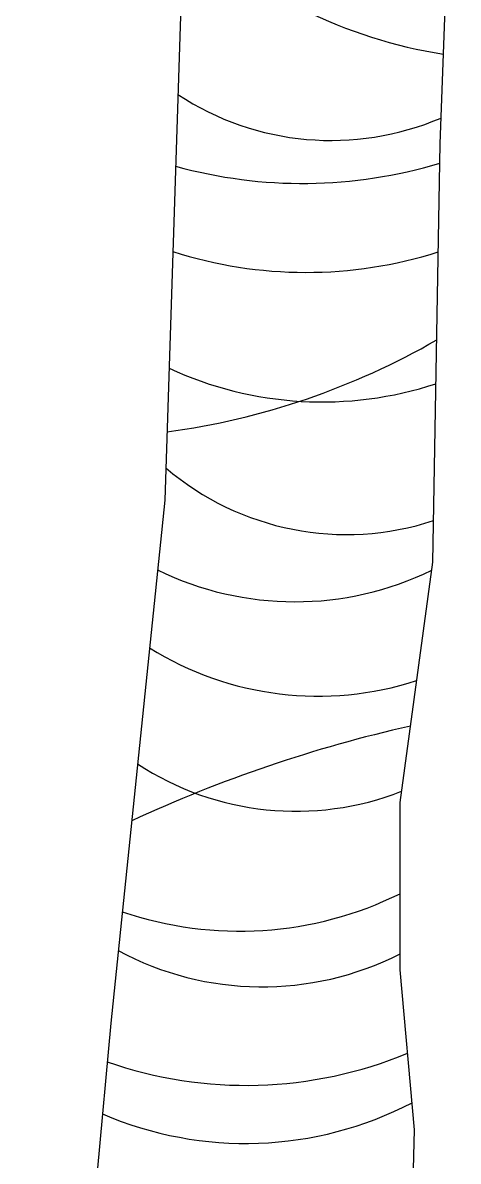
# Model space of a CAD drawing. Header units: millimetres. Extents: x 607619 to 1211550, y 1310734 to 2622648.
# Drawn here: x 607656.577 to 607657.277, y 1311007.871 to 1311009.702 of the extents above; entities that cross this region are included whole.
import ezdxf

# ---------------------------------------------------------------- set-up
doc = ezdxf.new("R2010")
doc.units = ezdxf.units.MM
doc.layers.add('elenarbi-Trees', color=42, linetype='Continuous')

# ---------------------------------------------------------------- blocks, each defined once
blk = doc.blocks.new('A$C7BB81706')
at = {"layer": 'elenarbi-Trees', "color": 3}
blk.add_lwpolyline([(302.427, 152.996), (300.74, 100.746), (296.238, 57.263), (293.989, 32.542), (291.178, 13.44), (288.93, 4.45), (288.965, 0.868), (324.795, 0), (321.104, 33.198), (321.496, 48.408), (320.285, 61.713), (320.285, 75.624), (323.009, 95.583), (323.614, 130.36), (325.122, 170.83)], dxfattribs=at)
at = {"layer": 'elenarbi-Trees', "color": 32}
for centre, radius, start, end in [((330.197, 177.81), 40.48, 226.39967, 261.03952), ((314.573, 153.864), 23.215, 236.70174, 293.13563), ((312.179, 166.485), 39.409, 254.48291, 286.82571), ((312.483, 155.945), 36.263, 252.2158, 287.61641), ((292.713, 167.118), 61.249, 277.70369, 299.99308), ((313.805, 139.132), 30.222, 245.12894, 288.24661), ((315.846, 121.048), 23.158, 229.56451, 288.17253), ((311.548, 118.255), 25.954, 243.92344, 295.98362), ((313.481, 110.94), 26.487, 238.05878, 288.00166), ((346.675, -31.181), 115.99, 102.71235, 114.82276), ((311.642, 98.931), 24.042, 236.7784, 291.39003), ((306.935, 95.083), 30.166, 251.16872, 296.26735), ((308.835, 85.614), 25.325, 241.78764, 296.87967), ((307.5, 87.04), 34.941, 250.69242, 292.57903), ((307.449, 77.288), 30.016, 246.65043, 297.46104)]:
    blk.add_arc(centre, radius, start, end, dxfattribs=at)

msp = doc.modelspace()

# ---------------------------------------------------------------- block references
at = {"color": 7, "lineweight": 0, "xscale": 0.01934541924245423, "yscale": 0.01934541924245423, "zscale": 0.01934541924245423}
msp.add_blockref('A$C7BB81706', (607650.9872, 1311006.9851), dxfattribs=at)

doc.saveas('drawing.dxf')
